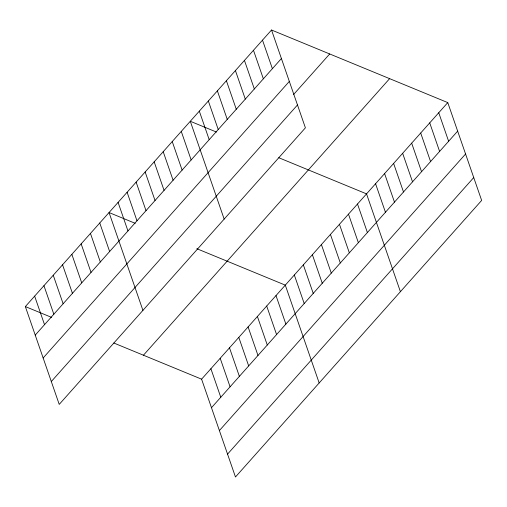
<?xml version="1.0" encoding="UTF-8"?>
<svg xmlns="http://www.w3.org/2000/svg" width="507" height="507" viewBox="0 0 507 507"><rect width="100%" height="100%" fill="white"/><g stroke="black" fill="none" stroke-linecap="round" stroke-linejoin="round"><path stroke-width="0.76" d="M271.53 30.008L305.404 127.827L59.224 404.396L25.35 306.577L271.53 30.008L447.776 102.604L481.65 200.423L235.47 476.992L201.596 379.173L113.828 343.017M35.23 335.108L281.41 58.539M43.146 357.974L289.326 81.405M293.585 94.53L329.689 53.964M51.308 381.53L297.482 104.962M143.437 355.217L389.617 78.648M201.596 379.173L447.776 102.604M211.476 407.704L457.656 131.136M219.398 430.57L465.572 154.001M227.554 454.126L473.734 177.558M216.464 132.054L190.29 121.274L224.164 219.094M278.768 157.721L366.536 193.87L400.41 291.69M135.223 223.327L109.049 212.547L142.923 310.366M196.824 248.696L285.302 285.137L319.169 382.956M25.35 306.577L51.524 317.357M438.751 112.744L448.632 141.276M429.721 122.884L439.601 151.416M420.696 133.024L430.576 161.556M411.671 143.164L421.551 171.696M402.647 153.304L412.527 181.836M393.616 163.45L403.496 191.976M384.591 173.59L394.471 202.122M375.567 183.73L385.447 212.262M357.511 204.01L367.391 232.542M348.486 214.15L358.367 242.682M339.456 224.29L349.336 252.822M330.431 234.43L340.311 262.962M262.499 40.148L272.379 68.679M321.406 244.577L331.286 273.108M253.475 50.288L263.355 78.819M312.382 254.717L322.256 283.248M244.45 60.428L254.33 88.959M303.351 264.857L313.231 293.388M235.425 70.574L245.299 99.106M294.326 274.997L304.206 303.528M226.395 80.714L236.275 109.246M217.37 90.854L227.25 119.386M275.998 295.587L285.878 324.119M208.345 100.994L218.225 129.526M199.314 111.134L209.195 139.666M266.701 306.032L276.581 334.563M257.398 316.482L267.278 345.014M181.265 131.414L191.145 159.946M248.1 326.933L257.981 355.464M172.234 141.561L182.114 170.086M238.797 337.377L248.677 365.908M163.21 151.701L173.09 180.232M229.5 347.827L239.38 376.359M154.185 161.841L164.065 190.372M220.196 358.278L230.077 386.803M145.154 171.981L155.034 200.512M210.899 368.722L220.779 397.254M136.13 182.121L146.01 210.652M127.105 192.261L136.985 220.792M118.08 202.401L127.954 230.932M99.752 222.991L109.632 251.523M90.449 233.442L100.329 261.973M81.152 243.886L91.032 272.417M71.848 254.337L81.728 282.868M62.551 264.787L72.431 293.319M53.248 275.231L63.128 303.763M43.951 285.682L53.831 314.213M34.647 296.132L44.527 324.657"/></g></svg>
